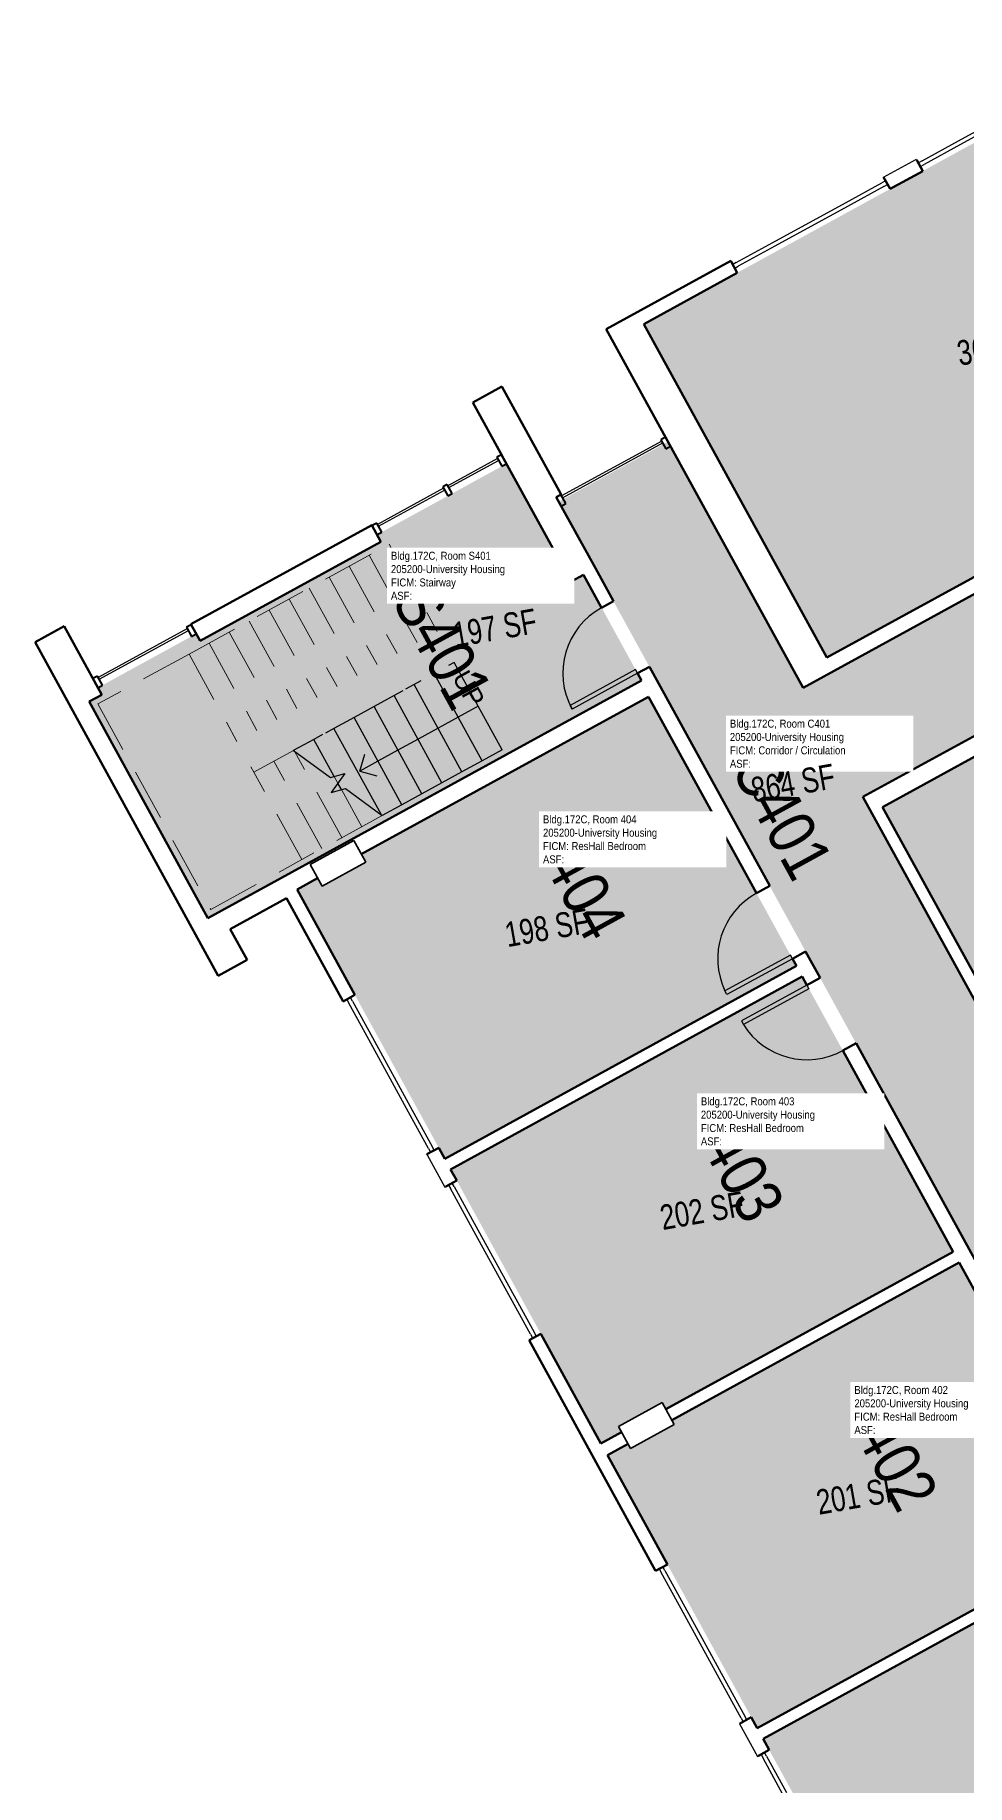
# Model space of a CAD drawing. Header units: inches. Extents: x 69235346 to 69237503, y 27657583 to 27660092.
# Drawn here: x 69235346 to 69235795, y 27659096 to 27659939 of the extents above; entities that cross this region are included whole.
import ezdxf
from ezdxf.enums import TextEntityAlignment as Align

# ---------------------------------------------------------------- set-up
doc = ezdxf.new("R2010")
doc.units = ezdxf.units.IN
doc.header["$LTSCALE"] = 100
doc.header["$MEASUREMENT"] = 0
doc.linetypes.add('DASHED2', pattern=[0.375, 0.25, -0.125])
for name, color, linetype in [('A-COLS', 5, 'CONTINUOUS'), ('A-DOOR', 2, 'CONTINUOUS'), ('A-FLOR', 3, 'CONTINUOUS'), ('A-GLAZ', 1, 'CONTINUOUS'), ('A-IDEN-RNUM', 7, 'CONTINUOUS'), ('A-IDEN-SNUM', 4, 'CONTINUOUS'), ('A-IDEN-VNUM', 4, 'CONTINUOUS'), ('A-WALL', 5, 'CONTINUOUS'), ('AREA-TEXT', 3, 'CONTINUOUS'), ('Rooms-Category-Color', 7, 'CONTINUOUS'), ('Rooms-College-Color', 7, 'CONTINUOUS'), ('Rooms-Department-Color', 7, 'CONTINUOUS'), ('Rooms-Division-Color', 7, 'CONTINUOUS'), ('Rooms-Information', 7, 'CONTINUOUS')]:
    doc.layers.add(name, color=color, linetype=linetype)
doc.styles.add('Arial', font='arial.ttf')
doc.styles.add('CP_AREA', font='arial.ttf', dxfattribs={"height": 15})
doc.styles.add('CP_ROOMSNUMBER', font='arial.ttf', dxfattribs={"height": 1})
doc.styles.add('CP_ROOMVNUMBER', font='arial.ttf', dxfattribs={"width": 0.85, "height": 0.075})

msp = doc.modelspace()

# ---------------------------------------------------------------- hatches: boundary and pattern name
at = {"layer": 'Rooms-Category-Color', "true_color": 0x728ef3}
for points in [[(69235727.57, 27659638.96), (69235981.56, 27659778.27), (69235893.38, 27659939.05), (69235639.39, 27659799.75)], [(69235482.33, 27659532.7), (69235472.41, 27659527.26), (69235473.04, 27659526.1), (69235543.58, 27659397.49), (69235712.96, 27659490.39), (69235641.79, 27659620.15), (69235503.37, 27659544.24), (69235505.5, 27659540.34), (69235484.46, 27659528.8)], [(69235627.28, 27659268.4), (69235648.32, 27659279.94), (69235650.09, 27659276.7), (69235788.52, 27659352.62), (69235715.79, 27659485.24), (69235546.4, 27659392.34), (69235618.83, 27659260.27), (69235628.75, 27659265.71)], [(69235654.09, 27659269.41), (69235651.24, 27659267.85), (69235633.05, 27659257.87), (69235631.88, 27659260.01), (69235621.96, 27659254.57), (69235694.09, 27659123.05), (69235863.47, 27659215.95), (69235791.34, 27659347.47), (69235652.92, 27659271.55)], [(69235696.91, 27659117.9), (69235769.34, 27658985.83), (69235772.59, 27658987.61), (69235775.15, 27658989.02), (69235777.34, 27658990.22), (69235779.26, 27658991.27), (69235777.79, 27658993.96), (69235798.83, 27659005.5), (69235800.3, 27659002.82), (69235938.73, 27659078.73), (69235916.55, 27659119.17), (69235866.3, 27659210.8)]]:
    msp.add_hatch(color=171, dxfattribs=at).paths.add_polyline_path(points)
at = {"layer": 'Rooms-Category-Color', "true_color": 0xadadad}
for points in [[(69236449.27, 27658960.69), (69236501.88, 27658989.54), (69236410.66, 27659155.86), (69236335.71, 27659292.53), (69236271.69, 27659409.25), (69236184.87, 27659567.57), (69236121.48, 27659683.14), (69236034.29, 27659842.11), (69236004.68, 27659896.11), (69235987.47, 27659927.49), (69235934.92, 27659898.67), (69235999.95, 27659780.08), (69235987.08, 27659773.02), (69235729.02, 27659631.5), (69235716.15, 27659624.43), (69235651.11, 27659743.02), (69235599.07, 27659714.48), (69235598.5, 27659714.17), (69235611.91, 27659689.72), (69235616.11, 27659682.06), (69235646.11, 27659627.37), (69235648.15, 27659623.64), (69235648.18, 27659623.58), (69235720.73, 27659491.3), (69235796.29, 27659353.53), (69235871.24, 27659216.86), (69235921.5, 27659125.23), (69235974.1, 27659154.08), (69235971.5, 27659158.82), (69235944.34, 27659208.36), (69235937.36, 27659221.07), (69235835.39, 27659407.01), (69235747.85, 27659566.62), (69235745, 27659571.83), (69235803.2, 27659603.74), (69235804.64, 27659601.11), (69235836.2, 27659618.42), (69235834.76, 27659621.05), (69235846.38, 27659627.43), (69235847.82, 27659624.8), (69235879.39, 27659642.11), (69235877.94, 27659644.74), (69235933.07, 27659674.97), (69236023.55, 27659724.59), (69236028.75, 27659727.45), (69236099.4, 27659598.63), (69236096.77, 27659597.19), (69236115.16, 27659563.65), (69236117.79, 27659565.09), (69236119.17, 27659562.57), (69236221.84, 27659375.38), (69236236.56, 27659348.53), (69236264.6, 27659297.4), (69236267.14, 27659292.77), (69236268.88, 27659289.6), (69236282.83, 27659264.17), (69236358.99, 27659125.29), (69236356.36, 27659123.85), (69236375.3, 27659089.32), (69236377.93, 27659090.77), (69236386.67, 27659074.83), (69236399.89, 27659050.72), (69236401.63, 27659047.55), (69236401.66, 27659047.49), (69236441.54, 27658974.77)], [(69235638.36, 27659627.97), (69235610.41, 27659678.93), (69235604.39, 27659675.62), (69235600.18, 27659683.29), (69235573.25, 27659732.39), (69235571.06, 27659731.19), (69235511, 27659698.25), (69235512.86, 27659694.85), (69235425.68, 27659647.04), (69235423.81, 27659650.44), (69235376.47, 27659624.47), (69235378.33, 27659621.07), (69235372.3, 27659617.77), (69235429.53, 27659513.43), (69235462.57, 27659531.55), (69235464.87, 27659532.81), (69235464.87, 27659532.81), (69235465.47, 27659533.15), (69235478.24, 27659540.15), (69235499.28, 27659551.69), (69235637.65, 27659627.58)], [(69235806.48, 27659595.42), (69235754.42, 27659566.87), (69235840.57, 27659409.78), (69235928.47, 27659457.99), (69235842.32, 27659615.08), (69235840.01, 27659613.81)]]:
    msp.add_hatch(color=253, dxfattribs=at).paths.add_polyline_path(points)
at = {"layer": 'Rooms-College-Color', "true_color": 0xadadad}
for points in [[(69235727.57, 27659638.96), (69235981.56, 27659778.27), (69235893.38, 27659939.05), (69235639.39, 27659799.75)], [(69236449.27, 27658960.69), (69236501.88, 27658989.54), (69236410.66, 27659155.86), (69236335.71, 27659292.53), (69236271.69, 27659409.25), (69236184.87, 27659567.57), (69236121.48, 27659683.14), (69236034.29, 27659842.11), (69236004.68, 27659896.11), (69235987.47, 27659927.49), (69235934.92, 27659898.67), (69235999.95, 27659780.08), (69235987.08, 27659773.02), (69235729.02, 27659631.5), (69235716.15, 27659624.43), (69235651.11, 27659743.02), (69235599.07, 27659714.48), (69235598.5, 27659714.17), (69235611.91, 27659689.72), (69235616.11, 27659682.06), (69235646.11, 27659627.37), (69235648.15, 27659623.64), (69235648.18, 27659623.58), (69235720.73, 27659491.3), (69235796.29, 27659353.53), (69235871.24, 27659216.86), (69235921.5, 27659125.23), (69235974.1, 27659154.08), (69235971.5, 27659158.82), (69235944.34, 27659208.36), (69235937.36, 27659221.07), (69235835.39, 27659407.01), (69235747.85, 27659566.62), (69235745, 27659571.83), (69235803.2, 27659603.74), (69235804.64, 27659601.11), (69235836.2, 27659618.42), (69235834.76, 27659621.05), (69235846.38, 27659627.43), (69235847.82, 27659624.8), (69235879.39, 27659642.11), (69235877.94, 27659644.74), (69235933.07, 27659674.97), (69236023.55, 27659724.59), (69236028.75, 27659727.45), (69236099.4, 27659598.63), (69236096.77, 27659597.19), (69236115.16, 27659563.65), (69236117.79, 27659565.09), (69236119.17, 27659562.57), (69236221.84, 27659375.38), (69236236.56, 27659348.53), (69236264.6, 27659297.4), (69236267.14, 27659292.77), (69236268.88, 27659289.6), (69236282.83, 27659264.17), (69236358.99, 27659125.29), (69236356.36, 27659123.85), (69236375.3, 27659089.32), (69236377.93, 27659090.77), (69236386.67, 27659074.83), (69236399.89, 27659050.72), (69236401.63, 27659047.55), (69236401.66, 27659047.49), (69236441.54, 27658974.77)], [(69235638.36, 27659627.97), (69235610.41, 27659678.93), (69235604.39, 27659675.62), (69235600.18, 27659683.29), (69235573.25, 27659732.39), (69235571.06, 27659731.19), (69235511, 27659698.25), (69235512.86, 27659694.85), (69235425.68, 27659647.04), (69235423.81, 27659650.44), (69235376.47, 27659624.47), (69235378.33, 27659621.07), (69235372.3, 27659617.77), (69235429.53, 27659513.43), (69235462.57, 27659531.55), (69235464.87, 27659532.81), (69235464.87, 27659532.81), (69235465.47, 27659533.15), (69235478.24, 27659540.15), (69235499.28, 27659551.69), (69235637.65, 27659627.58)], [(69235482.33, 27659532.7), (69235472.41, 27659527.26), (69235473.04, 27659526.1), (69235543.58, 27659397.49), (69235712.96, 27659490.39), (69235641.79, 27659620.15), (69235503.37, 27659544.24), (69235505.5, 27659540.34), (69235484.46, 27659528.8)], [(69235806.48, 27659595.42), (69235754.42, 27659566.87), (69235840.57, 27659409.78), (69235928.47, 27659457.99), (69235842.32, 27659615.08), (69235840.01, 27659613.81)], [(69235627.28, 27659268.4), (69235648.32, 27659279.94), (69235650.09, 27659276.7), (69235788.52, 27659352.62), (69235715.79, 27659485.24), (69235546.4, 27659392.34), (69235618.83, 27659260.27), (69235628.75, 27659265.71)], [(69235654.09, 27659269.41), (69235651.24, 27659267.85), (69235633.05, 27659257.87), (69235631.88, 27659260.01), (69235621.96, 27659254.57), (69235694.09, 27659123.05), (69235863.47, 27659215.95), (69235791.34, 27659347.47), (69235652.92, 27659271.55)], [(69235696.91, 27659117.9), (69235769.34, 27658985.83), (69235772.59, 27658987.61), (69235775.15, 27658989.02), (69235777.34, 27658990.22), (69235779.26, 27658991.27), (69235777.79, 27658993.96), (69235798.83, 27659005.5), (69235800.3, 27659002.82), (69235938.73, 27659078.73), (69235916.55, 27659119.17), (69235866.3, 27659210.8)]]:
    msp.add_hatch(color=253, dxfattribs=at).paths.add_polyline_path(points)
at = {"layer": 'Rooms-Department-Color', "true_color": 0x604aed}
for points in [[(69235727.57, 27659638.96), (69235981.56, 27659778.27), (69235893.38, 27659939.05), (69235639.39, 27659799.75)], [(69235482.33, 27659532.7), (69235472.41, 27659527.26), (69235473.04, 27659526.1), (69235543.58, 27659397.49), (69235712.96, 27659490.39), (69235641.79, 27659620.15), (69235503.37, 27659544.24), (69235505.5, 27659540.34), (69235484.46, 27659528.8)], [(69235627.28, 27659268.4), (69235648.32, 27659279.94), (69235650.09, 27659276.7), (69235788.52, 27659352.62), (69235715.79, 27659485.24), (69235546.4, 27659392.34), (69235618.83, 27659260.27), (69235628.75, 27659265.71)], [(69235654.09, 27659269.41), (69235651.24, 27659267.85), (69235633.05, 27659257.87), (69235631.88, 27659260.01), (69235621.96, 27659254.57), (69235694.09, 27659123.05), (69235863.47, 27659215.95), (69235791.34, 27659347.47), (69235652.92, 27659271.55)], [(69235696.91, 27659117.9), (69235769.34, 27658985.83), (69235772.59, 27658987.61), (69235775.15, 27658989.02), (69235777.34, 27658990.22), (69235779.26, 27658991.27), (69235777.79, 27658993.96), (69235798.83, 27659005.5), (69235800.3, 27659002.82), (69235938.73, 27659078.73), (69235916.55, 27659119.17), (69235866.3, 27659210.8)]]:
    msp.add_hatch(color=173, dxfattribs=at).paths.add_polyline_path(points)
at = {"layer": 'Rooms-Department-Color', "true_color": 0xacacac}
for points in [[(69236449.27, 27658960.69), (69236501.88, 27658989.54), (69236410.66, 27659155.86), (69236335.71, 27659292.53), (69236271.69, 27659409.25), (69236184.87, 27659567.57), (69236121.48, 27659683.14), (69236034.29, 27659842.11), (69236004.68, 27659896.11), (69235987.47, 27659927.49), (69235934.92, 27659898.67), (69235999.95, 27659780.08), (69235987.08, 27659773.02), (69235729.02, 27659631.5), (69235716.15, 27659624.43), (69235651.11, 27659743.02), (69235599.07, 27659714.48), (69235598.5, 27659714.17), (69235611.91, 27659689.72), (69235616.11, 27659682.06), (69235646.11, 27659627.37), (69235648.15, 27659623.64), (69235648.18, 27659623.58), (69235720.73, 27659491.3), (69235796.29, 27659353.53), (69235871.24, 27659216.86), (69235921.5, 27659125.23), (69235974.1, 27659154.08), (69235971.5, 27659158.82), (69235944.34, 27659208.36), (69235937.36, 27659221.07), (69235835.39, 27659407.01), (69235747.85, 27659566.62), (69235745, 27659571.83), (69235803.2, 27659603.74), (69235804.64, 27659601.11), (69235836.2, 27659618.42), (69235834.76, 27659621.05), (69235846.38, 27659627.43), (69235847.82, 27659624.8), (69235879.39, 27659642.11), (69235877.94, 27659644.74), (69235933.07, 27659674.97), (69236023.55, 27659724.59), (69236028.75, 27659727.45), (69236099.4, 27659598.63), (69236096.77, 27659597.19), (69236115.16, 27659563.65), (69236117.79, 27659565.09), (69236119.17, 27659562.57), (69236221.84, 27659375.38), (69236236.56, 27659348.53), (69236264.6, 27659297.4), (69236267.14, 27659292.77), (69236268.88, 27659289.6), (69236282.83, 27659264.17), (69236358.99, 27659125.29), (69236356.36, 27659123.85), (69236375.3, 27659089.32), (69236377.93, 27659090.77), (69236386.67, 27659074.83), (69236399.89, 27659050.72), (69236401.63, 27659047.55), (69236401.66, 27659047.49), (69236441.54, 27658974.77)], [(69235638.36, 27659627.97), (69235610.41, 27659678.93), (69235604.39, 27659675.62), (69235600.18, 27659683.29), (69235573.25, 27659732.39), (69235571.06, 27659731.19), (69235511, 27659698.25), (69235512.86, 27659694.85), (69235425.68, 27659647.04), (69235423.81, 27659650.44), (69235376.47, 27659624.47), (69235378.33, 27659621.07), (69235372.3, 27659617.77), (69235429.53, 27659513.43), (69235462.57, 27659531.55), (69235464.87, 27659532.81), (69235464.87, 27659532.81), (69235465.47, 27659533.15), (69235478.24, 27659540.15), (69235499.28, 27659551.69), (69235637.65, 27659627.58)], [(69235806.48, 27659595.42), (69235754.42, 27659566.87), (69235840.57, 27659409.78), (69235928.47, 27659457.99), (69235842.32, 27659615.08), (69235840.01, 27659613.81)]]:
    msp.add_hatch(color=253, dxfattribs=at).paths.add_polyline_path(points)
at = {"layer": 'Rooms-Division-Color', "true_color": 0x604aed}
for points in [[(69235727.57, 27659638.96), (69235981.56, 27659778.27), (69235893.38, 27659939.05), (69235639.39, 27659799.75)], [(69235482.33, 27659532.7), (69235472.41, 27659527.26), (69235473.04, 27659526.1), (69235543.58, 27659397.49), (69235712.96, 27659490.39), (69235641.79, 27659620.15), (69235503.37, 27659544.24), (69235505.5, 27659540.34), (69235484.46, 27659528.8)], [(69235627.28, 27659268.4), (69235648.32, 27659279.94), (69235650.09, 27659276.7), (69235788.52, 27659352.62), (69235715.79, 27659485.24), (69235546.4, 27659392.34), (69235618.83, 27659260.27), (69235628.75, 27659265.71)], [(69235654.09, 27659269.41), (69235651.24, 27659267.85), (69235633.05, 27659257.87), (69235631.88, 27659260.01), (69235621.96, 27659254.57), (69235694.09, 27659123.05), (69235863.47, 27659215.95), (69235791.34, 27659347.47), (69235652.92, 27659271.55)], [(69235696.91, 27659117.9), (69235769.34, 27658985.83), (69235772.59, 27658987.61), (69235775.15, 27658989.02), (69235777.34, 27658990.22), (69235779.26, 27658991.27), (69235777.79, 27658993.96), (69235798.83, 27659005.5), (69235800.3, 27659002.82), (69235938.73, 27659078.73), (69235916.55, 27659119.17), (69235866.3, 27659210.8)]]:
    msp.add_hatch(color=173, dxfattribs=at).paths.add_polyline_path(points)
at = {"layer": 'Rooms-Division-Color', "true_color": 0xadadad}
for points in [[(69236449.27, 27658960.69), (69236501.88, 27658989.54), (69236410.66, 27659155.86), (69236335.71, 27659292.53), (69236271.69, 27659409.25), (69236184.87, 27659567.57), (69236121.48, 27659683.14), (69236034.29, 27659842.11), (69236004.68, 27659896.11), (69235987.47, 27659927.49), (69235934.92, 27659898.67), (69235999.95, 27659780.08), (69235987.08, 27659773.02), (69235729.02, 27659631.5), (69235716.15, 27659624.43), (69235651.11, 27659743.02), (69235599.07, 27659714.48), (69235598.5, 27659714.17), (69235611.91, 27659689.72), (69235616.11, 27659682.06), (69235646.11, 27659627.37), (69235648.15, 27659623.64), (69235648.18, 27659623.58), (69235720.73, 27659491.3), (69235796.29, 27659353.53), (69235871.24, 27659216.86), (69235921.5, 27659125.23), (69235974.1, 27659154.08), (69235971.5, 27659158.82), (69235944.34, 27659208.36), (69235937.36, 27659221.07), (69235835.39, 27659407.01), (69235747.85, 27659566.62), (69235745, 27659571.83), (69235803.2, 27659603.74), (69235804.64, 27659601.11), (69235836.2, 27659618.42), (69235834.76, 27659621.05), (69235846.38, 27659627.43), (69235847.82, 27659624.8), (69235879.39, 27659642.11), (69235877.94, 27659644.74), (69235933.07, 27659674.97), (69236023.55, 27659724.59), (69236028.75, 27659727.45), (69236099.4, 27659598.63), (69236096.77, 27659597.19), (69236115.16, 27659563.65), (69236117.79, 27659565.09), (69236119.17, 27659562.57), (69236221.84, 27659375.38), (69236236.56, 27659348.53), (69236264.6, 27659297.4), (69236267.14, 27659292.77), (69236268.88, 27659289.6), (69236282.83, 27659264.17), (69236358.99, 27659125.29), (69236356.36, 27659123.85), (69236375.3, 27659089.32), (69236377.93, 27659090.77), (69236386.67, 27659074.83), (69236399.89, 27659050.72), (69236401.63, 27659047.55), (69236401.66, 27659047.49), (69236441.54, 27658974.77)], [(69235638.36, 27659627.97), (69235610.41, 27659678.93), (69235604.39, 27659675.62), (69235600.18, 27659683.29), (69235573.25, 27659732.39), (69235571.06, 27659731.19), (69235511, 27659698.25), (69235512.86, 27659694.85), (69235425.68, 27659647.04), (69235423.81, 27659650.44), (69235376.47, 27659624.47), (69235378.33, 27659621.07), (69235372.3, 27659617.77), (69235429.53, 27659513.43), (69235462.57, 27659531.55), (69235464.87, 27659532.81), (69235464.87, 27659532.81), (69235465.47, 27659533.15), (69235478.24, 27659540.15), (69235499.28, 27659551.69), (69235637.65, 27659627.58)], [(69235806.48, 27659595.42), (69235754.42, 27659566.87), (69235840.57, 27659409.78), (69235928.47, 27659457.99), (69235842.32, 27659615.08), (69235840.01, 27659613.81)]]:
    msp.add_hatch(color=253, dxfattribs=at).paths.add_polyline_path(points)

# ---------------------------------------------------------------- linework, layer by layer
at = {"layer": 'A-COLS', "lineweight": 35}
for p, q in [((69235478.69, 27659539.33), (69235499.73, 27659550.87)), ((69235499.73, 27659550.87), (69235505.5, 27659540.34)), ((69235484.46, 27659528.8), (69235478.69, 27659539.33)), ((69235505.5, 27659540.34), (69235484.46, 27659528.8)), ((69235627.28, 27659268.4), (69235648.32, 27659279.94)), ((69235648.32, 27659279.94), (69235654.09, 27659269.41)), ((69235633.05, 27659257.87), (69235627.28, 27659268.4)), ((69235654.09, 27659269.41), (69235633.05, 27659257.87))]:
    msp.add_line(p, q, dxfattribs=at)
at = {"layer": 'A-DOOR'}
for p, q in [((69235635.48, 27659633.23), (69235603.91, 27659615.92)), ((69235636.44, 27659631.47), (69235604.88, 27659614.16)), ((69235636.44, 27659631.47), (69235635.48, 27659633.23)), ((69235604.88, 27659614.16), (69235603.91, 27659615.92)), ((69235710.08, 27659495.65), (69235678.56, 27659478.36)), ((69235711.04, 27659493.89), (69235679.52, 27659476.61)), ((69235711.04, 27659493.89), (69235710.08, 27659495.65)), ((69235718.01, 27659481.18), (69235686.5, 27659463.9)), ((69235718.97, 27659479.43), (69235687.46, 27659462.14)), ((69235718.01, 27659481.18), (69235718.97, 27659479.43)), ((69235679.52, 27659476.61), (69235678.56, 27659478.36)), ((69235686.5, 27659463.9), (69235687.46, 27659462.14))]:
    msp.add_line(p, q, dxfattribs=at)
at = {"layer": 'A-DOOR', "lineweight": 25}
for centre, start, end in [((69235636.44, 27659631.47), 118.74191, 208.74191), ((69235711.04, 27659493.89), 118.74191, 205.55717), ((69235718.01, 27659481.18), 211.92664, 298.74191)]:
    msp.add_arc(centre, 36, start, end, dxfattribs=at)
at = {"layer": 'A-FLOR', "linetype": 'DASHED2', "lineweight": 5}
for p, q in [((69235420.38, 27659640.71), (69235516.83, 27659693.61)), ((69235516.83, 27659693.61), (69235539.91, 27659651.52)), ((69235497.54, 27659683.03), (69235520.62, 27659640.94)), ((69235507.18, 27659688.32), (69235530.26, 27659646.23)), ((69235487.89, 27659677.74), (69235510.97, 27659635.65)), ((69235468.6, 27659667.16), (69235491.68, 27659625.07)), ((69235478.25, 27659672.45), (69235501.33, 27659630.36)), ((69235449.31, 27659656.58), (69235472.4, 27659614.49)), ((69235458.96, 27659661.87), (69235482.04, 27659619.78)), ((69235439.67, 27659651.29), (69235462.75, 27659609.2)), ((69235420.38, 27659640.71), (69235376.54, 27659616.67)), ((69235420.38, 27659640.71), (69235443.46, 27659598.63)), ((69235430.02, 27659646), (69235453.11, 27659603.91)), ((69235376.54, 27659616.67), (69235430.88, 27659517.59)), ((69235470.76, 27659594.21), (69235451.64, 27659583.72)), ((69235484.36, 27659546.92), (69235461.28, 27659589.01)), ((69235494.01, 27659552.21), (69235471.12, 27659593.94)), ((69235451.64, 27659583.72), (69235450.19, 27659586.35)), ((69235474.72, 27659541.63), (69235451.64, 27659583.72)), ((69235492.11, 27659578.55), (69235490.37, 27659581.72)), ((69235503.65, 27659557.5), (69235493.85, 27659575.38)), ((69235513.46, 27659562.88), (69235474.72, 27659541.63)), ((69235513.3, 27659562.79), (69235513.1, 27659563.15)), ((69235430.88, 27659517.59), (69235474.72, 27659541.63))]:
    msp.add_line(p, q, dxfattribs=at)
at = {"layer": 'A-FLOR'}
for p, q in [((69235561.52, 27659589.24), (69235538.44, 27659631.33)), ((69235548.08, 27659636.62), (69235545.45, 27659635.17)), ((69235571.16, 27659594.53), (69235548.08, 27659636.62)), ((69235523.31, 27659623.03), (69235519.15, 27659620.75)), ((69235528.79, 27659626.04), (69235524.63, 27659623.75)), ((69235532.02, 27659627.81), (69235528.79, 27659626.04)), ((69235551.87, 27659583.95), (69235528.79, 27659626.04)), ((69235509.5, 27659615.46), (69235499.86, 27659610.17)), ((69235519.15, 27659620.75), (69235509.5, 27659615.46)), ((69235532.59, 27659573.37), (69235509.5, 27659615.46)), ((69235542.23, 27659578.66), (69235519.15, 27659620.75)), ((69235559.62, 27659615.57), (69235549.98, 27659610.28)), ((69235499.86, 27659610.17), (69235490.21, 27659604.88)), ((69235522.94, 27659568.08), (69235499.86, 27659610.17)), ((69235549.98, 27659610.28), (69235540.33, 27659604.99)), ((69235480.57, 27659599.59), (69235470.92, 27659594.3)), ((69235484.73, 27659601.87), (69235480.57, 27659599.59)), ((69235490.37, 27659581.72), (69235480.57, 27659599.59)), ((69235490.21, 27659604.88), (69235486.05, 27659602.59)), ((69235513.1, 27659563.15), (69235490.21, 27659604.88)), ((69235530.69, 27659599.7), (69235521.04, 27659594.42)), ((69235540.33, 27659604.99), (69235530.69, 27659599.7)), ((69235470.92, 27659594.3), (69235470.76, 27659594.21)), ((69235470.76, 27659594.21), (69235488.48, 27659581.21)), ((69235471.12, 27659593.94), (69235470.92, 27659594.3)), ((69235502.63, 27659584.32), (69235505.01, 27659592.46)), ((69235511.4, 27659589.13), (69235502.63, 27659584.32)), ((69235521.04, 27659594.42), (69235511.4, 27659589.13)), ((69235561.52, 27659589.24), (69235551.87, 27659583.95)), ((69235571.16, 27659594.53), (69235561.52, 27659589.24)), ((69235488.48, 27659581.21), (69235495.44, 27659583.08)), ((69235495.44, 27659583.08), (69235488.78, 27659574.01)), ((69235502.63, 27659584.32), (69235510.78, 27659581.94)), ((69235551.87, 27659583.95), (69235542.23, 27659578.66)), ((69235488.78, 27659574.01), (69235495.74, 27659575.89)), ((69235493.85, 27659575.38), (69235492.11, 27659578.55)), ((69235495.74, 27659575.89), (69235513.46, 27659562.88)), ((69235532.59, 27659573.37), (69235522.94, 27659568.08)), ((69235542.23, 27659578.66), (69235532.59, 27659573.37)), ((69235522.94, 27659568.08), (69235513.46, 27659562.88))]:
    msp.add_line(p, q, dxfattribs=at)
at = {"layer": 'A-GLAZ'}
for p, q in [((69235790.99, 27659888.02), (69235826.06, 27659907.26)), ((69235827.02, 27659905.51), (69235791.95, 27659886.27)), ((69235773.46, 27659878.41), (69235790.99, 27659888.02)), ((69235791.95, 27659886.27), (69235774.42, 27659876.65)), ((69235773.46, 27659878.41), (69235771.7, 27659877.45)), ((69235772.66, 27659875.69), (69235774.42, 27659876.65)), ((69235736.63, 27659858.21), (69235754.17, 27659867.83)), ((69235755.92, 27659868.79), (69235754.17, 27659867.83)), ((69235755.13, 27659866.07), (69235756.88, 27659867.04)), ((69235755.13, 27659866.07), (69235737.59, 27659856.46)), ((69235701.56, 27659838.98), (69235736.63, 27659858.21)), ((69235737.59, 27659856.46), (69235702.52, 27659837.22)), ((69235684.02, 27659829.36), (69235701.56, 27659838.98)), ((69235702.52, 27659837.22), (69235684.98, 27659827.61)), ((69235684.02, 27659829.36), (69235682.27, 27659828.4)), ((69235683.23, 27659826.64), (69235684.98, 27659827.61)), ((69235648.08, 27659743.35), (69235599.85, 27659716.9)), ((69235600.33, 27659716.03), (69235648.56, 27659742.48)), ((69235648.56, 27659742.48), (69235648.08, 27659743.35)), ((69235569.02, 27659734.92), (69235545.12, 27659721.81)), ((69235545.6, 27659720.94), (69235569.5, 27659734.04)), ((69235542.93, 27659720.61), (69235511.15, 27659703.18)), ((69235511.63, 27659702.3), (69235543.41, 27659719.73)), ((69235599.85, 27659716.9), (69235600.33, 27659716.03)), ((69235419.58, 27659652.96), (69235376.61, 27659629.4)), ((69235377.1, 27659628.52), (69235420.06, 27659652.08)), ((69235496.35, 27659474.24), (69235497.32, 27659472.48)), ((69235506.93, 27659454.95), (69235497.32, 27659472.48)), ((69235499.07, 27659473.45), (69235498.11, 27659475.2)), ((69235499.07, 27659473.45), (69235508.69, 27659455.91)), ((69235526.17, 27659419.88), (69235506.93, 27659454.95)), ((69235508.69, 27659455.91), (69235527.92, 27659420.84)), ((69235527.92, 27659420.84), (69235537.54, 27659403.3)), ((69235535.78, 27659402.34), (69235526.17, 27659419.88)), ((69235538.5, 27659401.55), (69235537.54, 27659403.3)), ((69235535.78, 27659402.34), (69235536.75, 27659400.59)), ((69235545.4, 27659384.8), (69235546.36, 27659383.05)), ((69235555.98, 27659365.52), (69235546.36, 27659383.05)), ((69235548.12, 27659384.01), (69235547.16, 27659385.77)), ((69235548.12, 27659384.01), (69235557.73, 27659366.48)), ((69235575.22, 27659330.44), (69235555.98, 27659365.52)), ((69235557.73, 27659366.48), (69235576.97, 27659331.4)), ((69235584.83, 27659312.91), (69235575.22, 27659330.44)), ((69235576.97, 27659331.4), (69235586.59, 27659313.87)), ((69235584.83, 27659312.91), (69235585.79, 27659311.15)), ((69235587.55, 27659312.12), (69235586.59, 27659313.87)), ((69235649.58, 27659199.01), (69235648.62, 27659200.76)), ((69235646.86, 27659199.8), (69235647.83, 27659198.05)), ((69235657.44, 27659180.51), (69235647.83, 27659198.05)), ((69235649.58, 27659199.01), (69235659.2, 27659181.47)), ((69235676.68, 27659145.44), (69235657.44, 27659180.51)), ((69235659.2, 27659181.47), (69235678.43, 27659146.4)), ((69235686.29, 27659127.9), (69235676.68, 27659145.44)), ((69235678.43, 27659146.4), (69235688.05, 27659128.87)), ((69235686.29, 27659127.9), (69235687.26, 27659126.15)), ((69235689.01, 27659127.11), (69235688.05, 27659128.87)), ((69235695.91, 27659110.37), (69235696.87, 27659108.61)), ((69235706.49, 27659091.08), (69235696.87, 27659108.61)), ((69235698.63, 27659109.58), (69235697.67, 27659111.33)), ((69235698.63, 27659109.58), (69235708.24, 27659092.04))]:
    msp.add_line(p, q, dxfattribs=at)
at = {"layer": 'A-GLAZ', "lineweight": 40}
for p, q in [((69235649.91, 27659745.21), (69235647.72, 27659744.01)), ((69235647.72, 27659744.01), (69235650.12, 27659739.63)), ((69235650.12, 27659739.63), (69235652.31, 27659740.83)), ((69235510.79, 27659703.84), (69235508.6, 27659702.64)), ((69235513.19, 27659699.45), (69235510.79, 27659703.84)), ((69235511, 27659698.25), (69235513.19, 27659699.45)), ((69235376.25, 27659630.06), (69235374.06, 27659628.85)), ((69235378.66, 27659625.67), (69235376.25, 27659630.06)), ((69235376.47, 27659624.47), (69235378.66, 27659625.67))]:
    msp.add_line(p, q, dxfattribs=at)
at = {"layer": 'A-GLAZ', "lineweight": 40, "extrusion": (0, 0, -1)}
for p, q in [((69235570.85, 27659736.78), (69235568.66, 27659735.58)), ((69235568.66, 27659735.58), (69235571.06, 27659731.19)), ((69235571.06, 27659731.19), (69235573.25, 27659732.39)), ((69235544.76, 27659722.47), (69235542.57, 27659721.27)), ((69235542.57, 27659721.27), (69235544.98, 27659716.89)), ((69235547.17, 27659718.09), (69235544.76, 27659722.47)), ((69235544.98, 27659716.89), (69235547.17, 27659718.09)), ((69235601.9, 27659713.18), (69235599.49, 27659717.56)), ((69235599.7, 27659711.98), (69235601.9, 27659713.18)), ((69235421.41, 27659654.82), (69235419.22, 27659653.62)), ((69235419.22, 27659653.62), (69235421.62, 27659649.23)), ((69235421.62, 27659649.23), (69235423.81, 27659650.44))]:
    msp.add_line(p, q, dxfattribs=at)
at = {"layer": 'A-WALL'}
for p, q in [((69235754.96, 27659870.54), (69235770.76, 27659879.21)), ((69235770.76, 27659879.21), (69235771.01, 27659878.71)), ((69235535.13, 27659399.38), (69235543.65, 27659383.84)), ((69235543.65, 27659383.84), (69235544.14, 27659384.11)), ((69235685.5, 27659125.19), (69235694.16, 27659109.41)), ((69235694.16, 27659109.41), (69235694.65, 27659109.68))]:
    msp.add_line(p, q, dxfattribs=at)
at = {"layer": 'A-WALL', "lineweight": 50}
for p, q in [((69235773.87, 27659873.5), (69235771.01, 27659878.71)), ((69235754.96, 27659870.54), (69235758.08, 27659864.84)), ((69235758.08, 27659864.84), (69235773.87, 27659873.5)), ((69235681.31, 27659830.15), (69235621.36, 27659797.27)), ((69235684.43, 27659824.45), (69235681.31, 27659830.15)), ((69235639.39, 27659799.75), (69235684.43, 27659824.45)), ((69235727.57, 27659638.96), (69235639.39, 27659799.75)), ((69235621.36, 27659797.27), (69235716.15, 27659624.43)), ((69235571.05, 27659769.68), (69235557.02, 27659761.99)), ((69235599.6, 27659717.62), (69235571.05, 27659769.68)), ((69235557.02, 27659761.99), (69235571.33, 27659735.9)), ((69235570.85, 27659736.78), (69235604.39, 27659675.62)), ((69235599.6, 27659717.62), (69235597.3, 27659716.36)), ((69235616.11, 27659682.06), (69235597.3, 27659716.36)), ((69235716.15, 27659624.43), (69235867.28, 27659707.32)), ((69235863.8, 27659713.68), (69235727.57, 27659638.96)), ((69235508.48, 27659702.86), (69235421.29, 27659655.04)), ((69235512.86, 27659694.85), (69235508.48, 27659702.86)), ((69235425.68, 27659647.04), (69235512.86, 27659694.85)), ((69235624.83, 27659666.16), (69235616.11, 27659682.06)), ((69235604.39, 27659675.62), (69235610.41, 27659678.93)), ((69235610.41, 27659678.93), (69235619.13, 27659663.04)), ((69235619.13, 27659663.04), (69235624.83, 27659666.16)), ((69235360.24, 27659654.06), (69235346.21, 27659646.37)), ((69235378.33, 27659621.07), (69235360.24, 27659654.06)), ((69235421.29, 27659655.04), (69235425.68, 27659647.04)), ((69235346.21, 27659646.37), (69235434.39, 27659485.59)), ((69235642.14, 27659634.6), (69235636.44, 27659631.47)), ((69235636.44, 27659631.47), (69235638.36, 27659627.97)), ((69235700.08, 27659528.95), (69235642.14, 27659634.6)), ((69235638.36, 27659627.97), (69235464.87, 27659532.81)), ((69235372.3, 27659617.77), (69235378.33, 27659621.07)), ((69235429.53, 27659513.43), (69235372.3, 27659617.77)), ((69235641.79, 27659620.15), (69235503.37, 27659544.24)), ((69235641.79, 27659620.15), (69235693.73, 27659525.46)), ((69235803.2, 27659603.74), (69235745, 27659571.83)), ((69235754.42, 27659566.87), (69235807.46, 27659595.96)), ((69235745, 27659571.83), (69235938.76, 27659218.52)), ((69235840.57, 27659409.78), (69235754.42, 27659566.87)), ((69235464.87, 27659532.81), (69235429.53, 27659513.43)), ((69235472.41, 27659527.26), (69235482.33, 27659532.7)), ((69235440.24, 27659508.18), (69235467.31, 27659523.03)), ((69235467.31, 27659523.03), (69235494.6, 27659473.28)), ((69235500.3, 27659476.4), (69235472.41, 27659527.26)), ((69235693.73, 27659525.46), (69235700.08, 27659528.95)), ((69235448.41, 27659493.28), (69235440.24, 27659508.18)), ((69235717.4, 27659497.38), (69235711.04, 27659493.89)), ((69235724.37, 27659484.67), (69235717.4, 27659497.38)), ((69235434.39, 27659485.59), (69235448.41, 27659493.28)), ((69235712.96, 27659490.39), (69235543.58, 27659397.49)), ((69235711.04, 27659493.89), (69235712.96, 27659490.39)), ((69235546.4, 27659392.34), (69235715.79, 27659485.24)), ((69235715.79, 27659485.24), (69235718.01, 27659481.18)), ((69235718.01, 27659481.18), (69235724.37, 27659484.67)), ((69235494.6, 27659473.28), (69235500.3, 27659476.4)), ((69235741.68, 27659453.1), (69235735.32, 27659449.62)), ((69235735.32, 27659449.62), (69235788.52, 27659352.62)), ((69235850.6, 27659254.51), (69235741.68, 27659453.1)), ((69235540.69, 27659402.75), (69235534.99, 27659399.63)), ((69235534.99, 27659399.63), (69235535.13, 27659399.38)), ((69235543.58, 27659397.49), (69235540.69, 27659402.75)), ((69235544.14, 27659384.11), (69235549.35, 27659386.97)), ((69235549.35, 27659386.97), (69235546.4, 27659392.34)), ((69235788.52, 27659352.62), (69235650.09, 27659276.7)), ((69235652.92, 27659271.55), (69235791.34, 27659347.47)), ((69235791.34, 27659347.47), (69235844.24, 27659251.02)), ((69235589.86, 27659313.1), (69235584.16, 27659309.97)), ((69235618.83, 27659260.27), (69235589.86, 27659313.1)), ((69235584.16, 27659309.97), (69235645.11, 27659198.84)), ((69235628.75, 27659265.71), (69235618.83, 27659260.27)), ((69235621.96, 27659254.57), (69235631.88, 27659260.01)), ((69235650.81, 27659201.96), (69235621.96, 27659254.57)), ((69235863.47, 27659215.95), (69235694.09, 27659123.05)), ((69235696.91, 27659117.9), (69235866.3, 27659210.8)), ((69235645.11, 27659198.84), (69235650.81, 27659201.96)), ((69235691.2, 27659128.31), (69235685.5, 27659125.19)), ((69235694.09, 27659123.05), (69235691.2, 27659128.31)), ((69235699.86, 27659112.53), (69235696.91, 27659117.9)), ((69235694.65, 27659109.68), (69235699.86, 27659112.53))]:
    msp.add_line(p, q, dxfattribs=at)

# ---------------------------------------------------------------- texts
at = {"layer": 'A-FLOR', "style": 'Arial'}
msp.add_text('UP', height=9, rotation=298.74191, dxfattribs=at).set_placement((69235546.95, 27659629.57))
at = {"layer": 'A-IDEN-RNUM', "style": 'CP_ROOMSNUMBER'}
for s, p in [('S401-00', (69235567.18, 27659681.24)), ('C401-00', (69235692.93, 27659600.75)), ('0404-00', (69235590.89, 27659539.76)), ('0403-00', (69235666.94, 27659403.86)), ('0402-00', (69235740.88, 27659264.75))]:
    msp.add_text(s, height=1, dxfattribs=at).set_placement(p)
at = {"layer": 'A-IDEN-SNUM', "style": 'CP_ROOMSNUMBER'}
for s, p in [('172CS40100', (69235567.18, 27659681.24)), ('172CC40100', (69235692.93, 27659600.75)), ('172C040400', (69235590.89, 27659539.76)), ('172C040300', (69235666.94, 27659403.86)), ('172C040200', (69235740.88, 27659264.75))]:
    msp.add_text(s, height=1, dxfattribs=at).set_placement(p)
at = {"layer": 'A-IDEN-VNUM', "style": 'CP_ROOMVNUMBER', "width": 0.85}
for s, p in [('S401', (69235517.65, 27659666.8)), ('C401', (69235680.91, 27659585.88)), ('404', (69235590.89, 27659539.76)), ('403', (69235666.94, 27659403.86)), ('402', (69235740.88, 27659264.75))]:
    msp.add_text(s, height=22.5, rotation=298.74191, dxfattribs=at).set_placement(p)
at = {"layer": 'AREA-TEXT', "style": 'CP_AREA', "width": 0.75}
for s, p in [('369 SF', (69235810.47, 27659789.01)), ('197 SF', (69235567.7, 27659653.36)), ('864 SF', (69235711.3, 27659578.56)), ('198 SF', (69235592.69, 27659508.82)), ('202 SF', (69235667.46, 27659372.48)), ('201 SF', (69235742.72, 27659235.26))]:
    msp.add_text(s, height=12, rotation=9.98059, dxfattribs=at).set_placement(p, align=Align.MIDDLE_CENTER)

# ---------------------------------------------------------------- next in the draw order: texts
at = {"layer": 'Rooms-Information', "char_height": 3.8571, "width": 86.4, "attachment_point": 7, "style": 'CP_ROOMVNUMBER', "bg_fill": 3, "box_fill_scale": 1.5, "bg_fill_color": 256, "bg_fill_true_color": 13158600, "bg_fill_transparency": 0}
for s, insert in [('Bldg.172C, Room S401^M^J205200-University Housing^M^JFICM: Stairway^M^JASF: ', (69235517.65, 27659666.8)), ('Bldg.172C, Room C401^M^J205200-University Housing^M^JFICM: Corridor / Circulation^M^JASF: ', (69235680.91, 27659585.88)), ('Bldg.172C, Room 404^M^J205200-University Housing^M^JFICM: ResHall Bedroom^M^JASF: ', (69235590.89, 27659539.76)), ('Bldg.172C, Room 403^M^J205200-University Housing^M^JFICM: ResHall Bedroom^M^JASF: ', (69235666.94, 27659403.86)), ('Bldg.172C, Room 402^M^J205200-University Housing^M^JFICM: ResHall Bedroom^M^JASF: ', (69235740.88, 27659264.75))]:
    msp.add_mtext(s, dxfattribs=dict(at, insert=insert))

doc.saveas('drawing.dxf')
